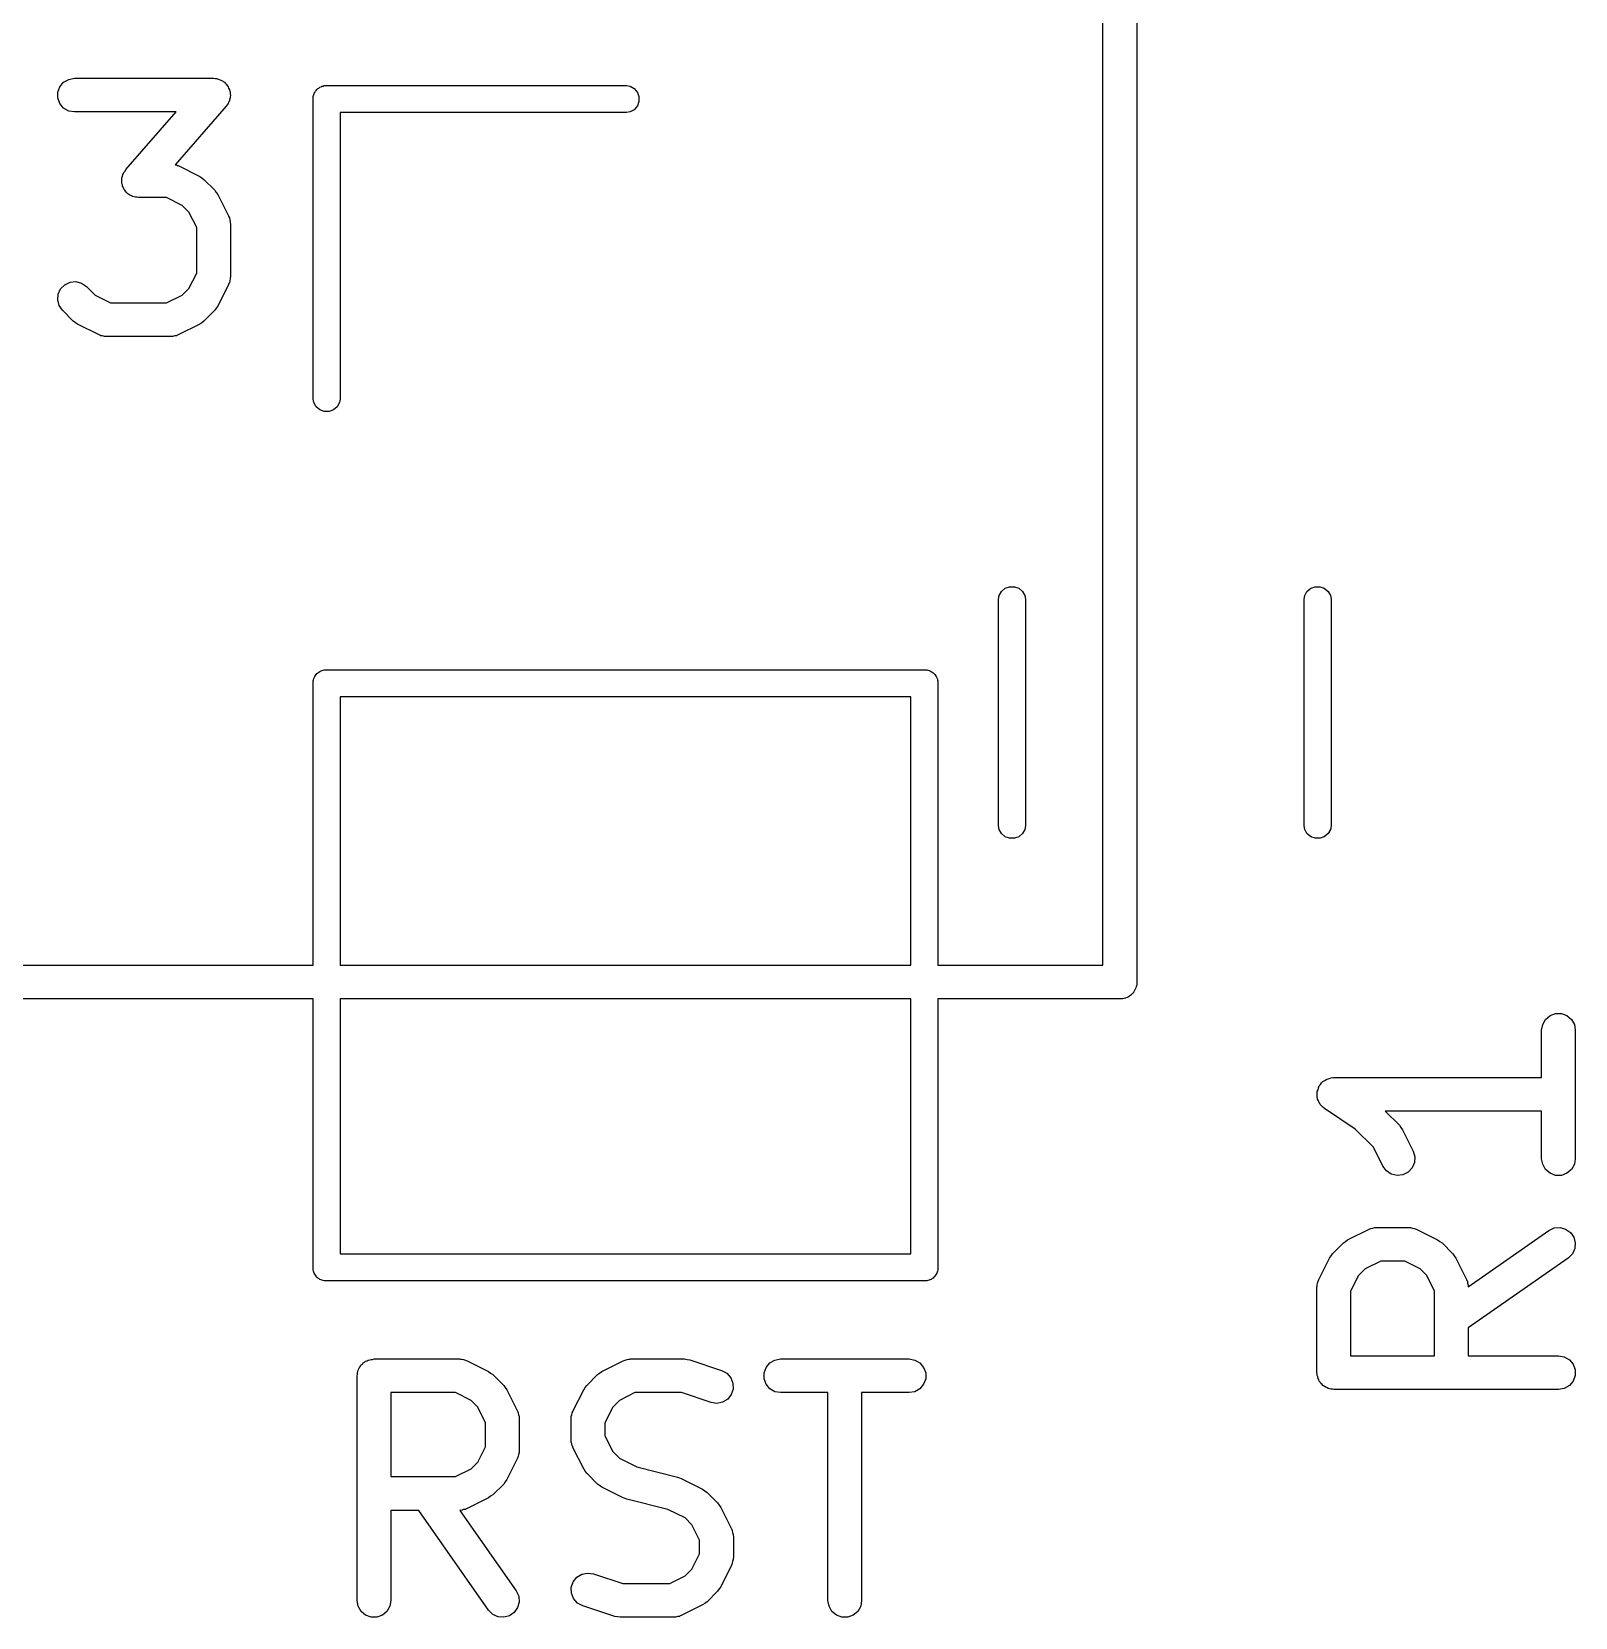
# Model space of a CAD drawing. Extents: x 98.6 to 159.3, y -134.1 to -91.
# Drawn here: x 106.26 to 113.13, y -122.03 to -114.97 of the extents above; entities that cross this region are included whole.
import ezdxf

# ---------------------------------------------------------------- set-up
doc = ezdxf.new("R2010")
doc.units = 0
doc.header["$MEASUREMENT"] = 0
doc.layers.add('BLACK', color=7, linetype='CONTINUOUS')

msp = doc.modelspace()

# ---------------------------------------------------------------- linework, layer by layer
at = {"layer": 'BLACK', "linetype": 'CONTINUOUS'}
for p, q in [((111.175, -107.793), (111.175, -119.207)), ((111.025, -119.125), (111.025, -107.875)), ((106.374, -115.239), (106.383, -115.215)), ((106.374, -115.265), (106.374, -115.239)), ((106.383, -115.215), (106.399, -115.195)), ((106.399, -115.195), (106.422, -115.182)), ((106.422, -115.182), (106.448, -115.177)), ((106.448, -115.177), (107.067, -115.177)), ((107.067, -115.177), (107.074, -115.179)), ((107.074, -115.179), (107.081, -115.179)), ((107.081, -115.179), (107.087, -115.181)), ((107.087, -115.181), (107.092, -115.182)), ((107.092, -115.182), (107.099, -115.186)), ((107.099, -115.186), (107.106, -115.188)), ((107.106, -115.188), (107.11, -115.192)), ((107.11, -115.192), (107.115, -115.195)), ((107.115, -115.195), (107.12, -115.201)), ((107.12, -115.201), (107.125, -115.205)), ((107.125, -115.205), (107.128, -115.21)), ((107.128, -115.21), (107.132, -115.215)), ((107.132, -115.215), (107.134, -115.222)), ((107.134, -115.222), (107.138, -115.228)), ((107.138, -115.228), (107.139, -115.234)), ((107.139, -115.234), (107.141, -115.239)), ((107.141, -115.239), (107.141, -115.247)), ((107.515, -115.245), (107.517, -115.24)), ((107.517, -115.24), (107.521, -115.235)), ((107.521, -115.235), (107.523, -115.231)), ((107.523, -115.231), (107.527, -115.227)), ((107.527, -115.227), (107.531, -115.223)), ((107.531, -115.223), (107.535, -115.221)), ((107.535, -115.221), (107.54, -115.217)), ((107.54, -115.217), (107.545, -115.215)), ((107.545, -115.215), (107.549, -115.213)), ((107.549, -115.213), (107.554, -115.212)), ((107.554, -115.212), (107.559, -115.21)), ((107.559, -115.21), (107.565, -115.21)), ((107.565, -115.21), (107.565, -115.21)), ((107.565, -115.21), (108.905, -115.21)), ((108.905, -115.21), (108.921, -115.213)), ((108.921, -115.213), (108.939, -115.223)), ((108.939, -115.223), (108.953, -115.24)), ((108.953, -115.24), (108.96, -115.259)), ((106.383, -115.29), (106.374, -115.265)), ((106.399, -115.31), (106.383, -115.29)), ((106.422, -115.323), (106.399, -115.31)), ((107.123, -115.302), (106.896, -115.562)), ((107.127, -115.295), (107.123, -115.302)), ((107.132, -115.29), (107.127, -115.295)), ((107.134, -115.284), (107.132, -115.29)), ((107.137, -115.279), (107.134, -115.284)), ((107.138, -115.272), (107.137, -115.279)), ((107.141, -115.265), (107.138, -115.272)), ((107.141, -115.247), (107.142, -115.254)), ((107.142, -115.254), (107.141, -115.26)), ((107.141, -115.26), (107.141, -115.265)), ((107.51, -115.259), (107.512, -115.254)), ((107.51, -115.265), (107.51, -115.259)), ((107.51, -116.605), (107.51, -115.265)), ((107.512, -115.254), (107.513, -115.249)), ((107.513, -115.249), (107.515, -115.245)), ((108.953, -115.3), (108.939, -115.317)), ((108.96, -115.281), (108.953, -115.3)), ((108.96, -115.259), (108.96, -115.281)), ((106.448, -115.327), (106.422, -115.323)), ((106.901, -115.327), (106.448, -115.327)), ((106.677, -115.584), (106.901, -115.327)), ((108.905, -115.33), (107.63, -115.33)), ((107.63, -115.33), (107.63, -116.605)), ((108.921, -115.327), (108.905, -115.33)), ((108.939, -115.317), (108.921, -115.327)), ((106.668, -115.596), (106.673, -115.59)), ((106.673, -115.59), (106.677, -115.584)), ((106.896, -115.562), (106.902, -115.563)), ((106.902, -115.563), (106.906, -115.565)), ((106.906, -115.565), (106.91, -115.566)), ((106.91, -115.566), (107.005, -115.614)), ((106.658, -115.632), (106.659, -115.626)), ((106.659, -115.639), (106.658, -115.632)), ((106.659, -115.62), (106.662, -115.613)), ((106.659, -115.626), (106.659, -115.62)), ((106.659, -115.646), (106.659, -115.639)), ((106.661, -115.652), (106.659, -115.646)), ((106.662, -115.658), (106.661, -115.652)), ((106.662, -115.613), (106.663, -115.606)), ((106.666, -115.664), (106.662, -115.658)), ((106.663, -115.606), (106.666, -115.601)), ((106.666, -115.601), (106.668, -115.596)), ((107.005, -115.614), (107.015, -115.621)), ((107.015, -115.621), (107.024, -115.628)), ((107.024, -115.628), (107.072, -115.676)), ((106.668, -115.671), (106.666, -115.664)), ((106.672, -115.675), (106.668, -115.671)), ((106.675, -115.68), (106.672, -115.675)), ((106.68, -115.685), (106.675, -115.68)), ((106.685, -115.691), (106.68, -115.685)), ((106.69, -115.694), (106.685, -115.691)), ((106.694, -115.697), (106.69, -115.694)), ((106.701, -115.7), (106.694, -115.697)), ((106.708, -115.704), (106.701, -115.7)), ((106.713, -115.705), (106.708, -115.704)), ((106.719, -115.707), (106.713, -115.705)), ((106.726, -115.707), (106.719, -115.707)), ((106.733, -115.708), (106.726, -115.707)), ((106.858, -115.708), (106.733, -115.708)), ((106.927, -115.743), (106.858, -115.708)), ((107.072, -115.676), (107.079, -115.685)), ((107.079, -115.685), (107.086, -115.695)), ((107.086, -115.695), (107.134, -115.79)), ((106.957, -115.773), (106.927, -115.743)), ((106.992, -115.842), (106.957, -115.773)), ((107.134, -115.79), (107.135, -115.794)), ((107.135, -115.794), (107.137, -115.798)), ((107.137, -115.798), (107.139, -115.807)), ((106.992, -116.044), (106.992, -115.842)), ((107.139, -115.807), (107.141, -115.815)), ((107.141, -115.815), (107.141, -115.82)), ((107.141, -115.82), (107.142, -115.824)), ((107.142, -115.824), (107.142, -116.062)), ((106.405, -116.096), (106.428, -116.085)), ((106.428, -116.085), (106.454, -116.082)), ((106.454, -116.082), (106.479, -116.089)), ((106.957, -116.113), (106.992, -116.044)), ((107.139, -116.079), (107.137, -116.088)), ((107.141, -116.07), (107.139, -116.079)), ((107.142, -116.062), (107.141, -116.066)), ((107.141, -116.066), (107.141, -116.07)), ((106.373, -116.164), (106.375, -116.138)), ((106.375, -116.138), (106.386, -116.114)), ((106.386, -116.114), (106.405, -116.096)), ((106.479, -116.089), (106.501, -116.104)), ((106.501, -116.104), (106.54, -116.143)), ((106.54, -116.143), (106.608, -116.177)), ((106.858, -116.177), (106.927, -116.143)), ((106.927, -116.143), (106.957, -116.113)), ((107.134, -116.095), (107.086, -116.191)), ((107.135, -116.091), (107.134, -116.095)), ((107.137, -116.088), (107.135, -116.091)), ((106.38, -116.189), (106.373, -116.164)), ((106.395, -116.21), (106.38, -116.189)), ((106.442, -116.258), (106.395, -116.21)), ((106.608, -116.177), (106.858, -116.177)), ((107.072, -116.21), (107.024, -116.258)), ((107.079, -116.2), (107.072, -116.21)), ((107.086, -116.191), (107.079, -116.2)), ((106.452, -116.265), (106.442, -116.258)), ((106.462, -116.272), (106.452, -116.265)), ((106.557, -116.319), (106.462, -116.272)), ((107.005, -116.272), (106.91, -116.319)), ((107.015, -116.265), (107.005, -116.272)), ((107.024, -116.258), (107.015, -116.265)), ((106.561, -116.321), (106.557, -116.319)), ((106.565, -116.323), (106.561, -116.321)), ((106.573, -116.324), (106.565, -116.323)), ((106.582, -116.327), (106.573, -116.324)), ((106.586, -116.327), (106.582, -116.327)), ((106.59, -116.327), (106.586, -116.327)), ((106.876, -116.327), (106.59, -116.327)), ((106.88, -116.327), (106.876, -116.327)), ((106.885, -116.327), (106.88, -116.327)), ((106.893, -116.324), (106.885, -116.327)), ((106.902, -116.323), (106.893, -116.324)), ((106.906, -116.321), (106.902, -116.323)), ((106.91, -116.319), (106.906, -116.321)), ((107.513, -116.621), (107.51, -116.605)), ((107.523, -116.639), (107.513, -116.621)), ((107.54, -116.653), (107.523, -116.639)), ((107.617, -116.639), (107.6, -116.653)), ((107.627, -116.621), (107.617, -116.639)), ((107.63, -116.605), (107.627, -116.621)), ((107.559, -116.66), (107.54, -116.653)), ((107.581, -116.66), (107.559, -116.66)), ((107.6, -116.653), (107.581, -116.66)), ((110.56, -117.495), (110.563, -117.479)), ((110.56, -118.505), (110.56, -117.495)), ((110.563, -117.479), (110.573, -117.461)), ((110.573, -117.461), (110.59, -117.447)), ((110.59, -117.447), (110.609, -117.44)), ((110.609, -117.44), (110.631, -117.44)), ((110.631, -117.44), (110.65, -117.447)), ((110.65, -117.447), (110.667, -117.461)), ((110.667, -117.461), (110.677, -117.479)), ((110.677, -117.479), (110.68, -117.495)), ((110.68, -117.495), (110.68, -118.505)), ((111.92, -117.495), (111.923, -117.479)), ((111.92, -118.505), (111.92, -117.495)), ((111.923, -117.479), (111.933, -117.461)), ((111.933, -117.461), (111.95, -117.447)), ((111.95, -117.447), (111.969, -117.44)), ((111.969, -117.44), (111.991, -117.44)), ((111.991, -117.44), (112.01, -117.447)), ((112.01, -117.447), (112.027, -117.461)), ((112.027, -117.461), (112.037, -117.479)), ((112.037, -117.479), (112.04, -117.495)), ((112.04, -117.495), (112.04, -118.505)), ((107.512, -117.854), (107.513, -117.849)), ((107.513, -117.849), (107.515, -117.845)), ((107.515, -117.845), (107.517, -117.84)), ((107.517, -117.84), (107.521, -117.835)), ((107.521, -117.835), (107.523, -117.831)), ((107.523, -117.831), (107.527, -117.827)), ((107.527, -117.827), (107.531, -117.823)), ((107.531, -117.823), (107.535, -117.821)), ((107.535, -117.821), (107.54, -117.817)), ((107.54, -117.817), (107.545, -117.815)), ((107.545, -117.815), (107.549, -117.813)), ((107.549, -117.813), (107.554, -117.812)), ((107.554, -117.812), (107.559, -117.81)), ((107.559, -117.81), (107.565, -117.81)), ((107.565, -117.81), (107.565, -117.81)), ((107.565, -117.81), (110.235, -117.81)), ((110.235, -117.81), (110.235, -117.81)), ((110.235, -117.81), (110.241, -117.81)), ((110.241, -117.81), (110.246, -117.812)), ((110.246, -117.812), (110.251, -117.813)), ((110.251, -117.813), (110.255, -117.815)), ((110.255, -117.815), (110.26, -117.817)), ((110.26, -117.817), (110.265, -117.821)), ((110.265, -117.821), (110.269, -117.823)), ((110.269, -117.823), (110.273, -117.827)), ((110.273, -117.827), (110.277, -117.831)), ((110.277, -117.831), (110.279, -117.835)), ((110.279, -117.835), (110.283, -117.84)), ((110.283, -117.84), (110.285, -117.845)), ((110.285, -117.845), (110.287, -117.849)), ((110.287, -117.849), (110.288, -117.854)), ((107.51, -117.859), (107.512, -117.854)), ((107.51, -117.865), (107.51, -117.859)), ((107.51, -119.125), (107.51, -117.865)), ((107.51, -117.865), (107.51, -117.865)), ((110.288, -117.854), (110.29, -117.859)), ((110.29, -117.859), (110.29, -117.865)), ((110.29, -117.865), (110.29, -117.865)), ((110.29, -117.865), (110.29, -119.125)), ((107.63, -117.93), (107.63, -119.125)), ((110.17, -117.93), (107.63, -117.93)), ((110.17, -119.125), (110.17, -117.93)), ((110.563, -118.521), (110.56, -118.505)), ((110.573, -118.539), (110.563, -118.521)), ((110.59, -118.553), (110.573, -118.539)), ((110.609, -118.56), (110.59, -118.553)), ((110.65, -118.553), (110.631, -118.56)), ((110.667, -118.539), (110.65, -118.553)), ((110.677, -118.521), (110.667, -118.539)), ((110.68, -118.505), (110.677, -118.521)), ((111.923, -118.521), (111.92, -118.505)), ((111.933, -118.539), (111.923, -118.521)), ((111.95, -118.553), (111.933, -118.539)), ((111.969, -118.56), (111.95, -118.553)), ((112.01, -118.553), (111.991, -118.56)), ((112.027, -118.539), (112.01, -118.553)), ((112.037, -118.521), (112.027, -118.539)), ((112.04, -118.505), (112.037, -118.521)), ((110.631, -118.56), (110.609, -118.56)), ((111.991, -118.56), (111.969, -118.56)), ((101.99, -119.125), (107.51, -119.125)), ((107.63, -119.125), (110.17, -119.125)), ((110.29, -119.125), (111.025, -119.125)), ((111.143, -119.262), (111.138, -119.266)), ((111.149, -119.258), (111.143, -119.262)), ((111.153, -119.253), (111.149, -119.258)), ((111.158, -119.249), (111.153, -119.253)), ((111.162, -119.243), (111.158, -119.249)), ((111.166, -119.238), (111.162, -119.243)), ((111.168, -119.232), (111.166, -119.238)), ((111.172, -119.226), (111.168, -119.232)), ((111.173, -119.219), (111.172, -119.226)), ((111.175, -119.213), (111.173, -119.219)), ((111.175, -119.207), (111.175, -119.207)), ((111.175, -119.207), (111.175, -119.213)), ((107.51, -119.275), (101.99, -119.275)), ((107.51, -120.481), (107.51, -119.275)), ((107.63, -119.275), (107.63, -120.41)), ((110.17, -119.275), (107.63, -119.275)), ((110.17, -120.41), (110.17, -119.275)), ((111.107, -119.275), (110.29, -119.275)), ((110.29, -119.275), (110.29, -120.475)), ((111.113, -119.275), (111.107, -119.275)), ((111.107, -119.275), (111.107, -119.275)), ((111.119, -119.273), (111.113, -119.275)), ((111.126, -119.272), (111.119, -119.273)), ((111.132, -119.268), (111.126, -119.272)), ((111.138, -119.266), (111.132, -119.268)), ((112.977, -119.414), (112.982, -119.389)), ((112.982, -119.389), (112.995, -119.366)), ((112.995, -119.366), (113.015, -119.349)), ((113.015, -119.349), (113.039, -119.34)), ((113.039, -119.34), (113.065, -119.34)), ((113.065, -119.34), (113.09, -119.349)), ((113.09, -119.349), (113.11, -119.366)), ((113.11, -119.366), (113.123, -119.389)), ((113.123, -119.389), (113.127, -119.414)), ((112.977, -119.625), (112.977, -119.414)), ((113.127, -119.414), (113.127, -119.986)), ((111.979, -119.687), (111.982, -119.679)), ((111.982, -119.679), (111.984, -119.67)), ((111.984, -119.67), (111.986, -119.666)), ((111.986, -119.666), (111.987, -119.662)), ((111.987, -119.662), (111.993, -119.656)), ((111.993, -119.656), (111.998, -119.648)), ((111.998, -119.648), (112.001, -119.646)), ((112.001, -119.646), (112.004, -119.643)), ((112.004, -119.643), (112.012, -119.638)), ((112.012, -119.638), (112.019, -119.633)), ((112.019, -119.633), (112.023, -119.632)), ((112.023, -119.632), (112.027, -119.63)), ((112.027, -119.63), (112.036, -119.628)), ((112.036, -119.628), (112.044, -119.625)), ((112.044, -119.625), (112.048, -119.626)), ((112.048, -119.626), (112.052, -119.625)), ((112.052, -119.625), (112.977, -119.625)), ((111.978, -119.695), (111.979, -119.691)), ((111.979, -119.704), (111.978, -119.695)), ((111.979, -119.691), (111.979, -119.687)), ((111.979, -119.713), (111.979, -119.704)), ((111.98, -119.717), (111.979, -119.713)), ((111.98, -119.721), (111.98, -119.717)), ((111.984, -119.729), (111.98, -119.721)), ((111.987, -119.737), (111.984, -119.729)), ((111.99, -119.741), (111.987, -119.737)), ((111.992, -119.744), (111.99, -119.741)), ((111.998, -119.751), (111.992, -119.744)), ((112.004, -119.757), (111.998, -119.751)), ((112.008, -119.76), (112.004, -119.757)), ((112.011, -119.762), (112.008, -119.76)), ((112.147, -119.854), (112.011, -119.762)), ((112.977, -119.775), (112.281, -119.775)), ((112.281, -119.775), (112.344, -119.837)), ((112.977, -119.986), (112.977, -119.775)), ((112.229, -119.935), (112.147, -119.854)), ((112.344, -119.837), (112.35, -119.847)), ((112.35, -119.847), (112.358, -119.857)), ((112.358, -119.857), (112.405, -119.952)), ((112.271, -120.019), (112.229, -119.935)), ((112.405, -119.952), (112.413, -119.977)), ((112.287, -120.04), (112.271, -120.019)), ((112.401, -120.027), (112.383, -120.046)), ((112.411, -120.003), (112.401, -120.027)), ((112.413, -119.977), (112.411, -120.003)), ((112.982, -120.011), (112.977, -119.986)), ((112.995, -120.034), (112.982, -120.011)), ((113.015, -120.051), (112.995, -120.034)), ((113.11, -120.034), (113.09, -120.051)), ((113.123, -120.011), (113.11, -120.034)), ((113.127, -119.986), (113.123, -120.011)), ((112.308, -120.055), (112.287, -120.04)), ((112.334, -120.061), (112.308, -120.055)), ((112.359, -120.058), (112.334, -120.061)), ((112.383, -120.046), (112.359, -120.058)), ((113.039, -120.06), (113.015, -120.051)), ((113.065, -120.06), (113.039, -120.06)), ((113.09, -120.051), (113.065, -120.06)), ((112.114, -120.347), (112.209, -120.3)), ((112.209, -120.3), (112.213, -120.298)), ((112.213, -120.298), (112.217, -120.296)), ((112.217, -120.296), (112.226, -120.295)), ((112.226, -120.295), (112.234, -120.292)), ((112.234, -120.292), (112.239, -120.292)), ((112.239, -120.292), (112.243, -120.292)), ((112.243, -120.292), (112.386, -120.292)), ((112.386, -120.292), (112.39, -120.292)), ((112.39, -120.292), (112.394, -120.292)), ((112.394, -120.292), (112.403, -120.295)), ((112.403, -120.295), (112.411, -120.296)), ((112.411, -120.296), (112.415, -120.298)), ((112.415, -120.298), (112.419, -120.3)), ((112.419, -120.3), (112.514, -120.347)), ((112.651, -120.556), (113.009, -120.305)), ((113.009, -120.305), (113.033, -120.294)), ((113.033, -120.294), (113.059, -120.292)), ((113.059, -120.292), (113.084, -120.299)), ((113.084, -120.299), (113.105, -120.314)), ((113.105, -120.314), (113.12, -120.335)), ((112.047, -120.409), (112.095, -120.361)), ((112.095, -120.361), (112.104, -120.354)), ((112.104, -120.354), (112.114, -120.347)), ((112.514, -120.347), (112.524, -120.354)), ((112.524, -120.354), (112.534, -120.361)), ((112.534, -120.361), (112.582, -120.409)), ((113.125, -120.386), (113.114, -120.41)), ((113.12, -120.335), (113.127, -120.36)), ((113.127, -120.36), (113.125, -120.386)), ((107.63, -120.41), (110.17, -120.41)), ((111.985, -120.524), (112.033, -120.428)), ((112.033, -120.428), (112.04, -120.419)), ((112.04, -120.419), (112.047, -120.409)), ((112.261, -120.442), (112.192, -120.476)), ((112.368, -120.442), (112.261, -120.442)), ((112.437, -120.476), (112.368, -120.442)), ((112.582, -120.409), (112.588, -120.419)), ((112.588, -120.419), (112.596, -120.428)), ((112.596, -120.428), (112.643, -120.524)), ((113.095, -120.428), (112.651, -120.739)), ((113.114, -120.41), (113.095, -120.428)), ((107.512, -120.486), (107.51, -120.481)), ((107.513, -120.491), (107.512, -120.486)), ((107.515, -120.495), (107.513, -120.491)), ((107.517, -120.5), (107.515, -120.495)), ((107.521, -120.505), (107.517, -120.5)), ((107.523, -120.509), (107.521, -120.505)), ((107.527, -120.513), (107.523, -120.509)), ((107.531, -120.517), (107.527, -120.513)), ((107.535, -120.519), (107.531, -120.517)), ((107.54, -120.523), (107.535, -120.519)), ((107.545, -120.525), (107.54, -120.523)), ((107.549, -120.527), (107.545, -120.525)), ((107.554, -120.528), (107.549, -120.527)), ((107.559, -120.53), (107.554, -120.528)), ((107.565, -120.53), (107.559, -120.53)), ((110.235, -120.53), (107.565, -120.53)), ((107.565, -120.53), (107.565, -120.53)), ((110.241, -120.53), (110.235, -120.53)), ((110.235, -120.53), (110.235, -120.53)), ((110.246, -120.528), (110.241, -120.53)), ((110.251, -120.527), (110.246, -120.528)), ((110.255, -120.525), (110.251, -120.527)), ((110.26, -120.523), (110.255, -120.525)), ((110.265, -120.519), (110.26, -120.523)), ((110.269, -120.517), (110.265, -120.519)), ((110.273, -120.513), (110.269, -120.517)), ((110.277, -120.509), (110.273, -120.513)), ((110.279, -120.505), (110.277, -120.509)), ((110.283, -120.5), (110.279, -120.505)), ((110.285, -120.495), (110.283, -120.5)), ((110.287, -120.491), (110.285, -120.495)), ((110.288, -120.486), (110.287, -120.491)), ((110.29, -120.481), (110.288, -120.486)), ((110.29, -120.475), (110.29, -120.475)), ((110.29, -120.475), (110.29, -120.481)), ((111.98, -120.54), (111.982, -120.531)), ((111.982, -120.531), (111.984, -120.528)), ((111.984, -120.528), (111.985, -120.524)), ((112.162, -120.506), (112.127, -120.575)), ((112.192, -120.476), (112.162, -120.506)), ((112.467, -120.506), (112.437, -120.476)), ((112.501, -120.575), (112.467, -120.506)), ((112.643, -120.524), (112.645, -120.528)), ((112.645, -120.528), (112.647, -120.531)), ((112.647, -120.531), (112.648, -120.54)), ((111.977, -120.557), (111.978, -120.553)), ((111.977, -120.938), (111.977, -120.557)), ((111.978, -120.549), (111.98, -120.54)), ((111.978, -120.553), (111.978, -120.549)), ((112.127, -120.575), (112.127, -120.863)), ((112.501, -120.863), (112.501, -120.575)), ((112.648, -120.54), (112.651, -120.549)), ((112.651, -120.549), (112.65, -120.553)), ((112.65, -120.553), (112.651, -120.556)), ((112.651, -120.739), (112.651, -120.863)), ((107.743, -120.887), (107.75, -120.885)), ((107.75, -120.885), (107.755, -120.882)), ((107.755, -120.882), (107.762, -120.881)), ((107.762, -120.881), (107.768, -120.879)), ((107.768, -120.879), (107.774, -120.879)), ((107.774, -120.879), (107.781, -120.877)), ((107.781, -120.877), (108.162, -120.877)), ((108.162, -120.877), (108.166, -120.878)), ((108.166, -120.878), (108.17, -120.878)), ((108.17, -120.878), (108.179, -120.88)), ((108.179, -120.88), (108.188, -120.882)), ((108.188, -120.882), (108.191, -120.884)), ((108.191, -120.884), (108.195, -120.885)), ((108.195, -120.885), (108.291, -120.933)), ((108.795, -120.933), (108.89, -120.885)), ((108.89, -120.885), (108.894, -120.884)), ((108.894, -120.884), (108.898, -120.882)), ((108.898, -120.882), (108.907, -120.88)), ((108.907, -120.88), (108.915, -120.878)), ((108.915, -120.878), (108.92, -120.878)), ((108.92, -120.878), (108.924, -120.877)), ((108.924, -120.877), (109.162, -120.877)), ((109.162, -120.877), (109.174, -120.879)), ((109.174, -120.879), (109.186, -120.881)), ((109.186, -120.881), (109.328, -120.929)), ((109.542, -120.895), (109.565, -120.882)), ((109.565, -120.882), (109.59, -120.877)), ((109.59, -120.877), (110.162, -120.877)), ((110.162, -120.877), (110.188, -120.882)), ((110.188, -120.882), (110.21, -120.895)), ((112.127, -120.863), (112.501, -120.863)), ((112.651, -120.863), (113.052, -120.863)), ((113.052, -120.863), (113.078, -120.868)), ((113.078, -120.868), (113.101, -120.881)), ((113.101, -120.881), (113.117, -120.901)), ((107.706, -120.952), (107.707, -120.946)), ((107.706, -121.952), (107.706, -120.952)), ((107.707, -120.939), (107.709, -120.933)), ((107.707, -120.946), (107.707, -120.939)), ((107.709, -120.933), (107.71, -120.927)), ((107.71, -120.927), (107.714, -120.921)), ((107.714, -120.921), (107.716, -120.915)), ((107.716, -120.915), (107.72, -120.91)), ((107.72, -120.91), (107.723, -120.904)), ((107.723, -120.904), (107.729, -120.9)), ((107.729, -120.9), (107.733, -120.895)), ((107.733, -120.895), (107.738, -120.892)), ((107.738, -120.892), (107.743, -120.887)), ((108.291, -120.933), (108.3, -120.94)), ((108.3, -120.94), (108.31, -120.947)), ((108.31, -120.947), (108.358, -120.995)), ((108.728, -120.995), (108.776, -120.947)), ((108.776, -120.947), (108.785, -120.94)), ((108.785, -120.94), (108.795, -120.933)), ((109.328, -120.929), (109.351, -120.941)), ((109.351, -120.941), (109.369, -120.961)), ((109.517, -120.939), (109.526, -120.915)), ((109.517, -120.965), (109.517, -120.939)), ((109.526, -120.915), (109.542, -120.895)), ((110.21, -120.895), (110.227, -120.915)), ((110.227, -120.915), (110.236, -120.939)), ((110.236, -120.939), (110.236, -120.965)), ((111.979, -120.945), (111.977, -120.938)), ((111.979, -120.951), (111.979, -120.945)), ((111.981, -120.957), (111.979, -120.951)), ((113.117, -120.901), (113.126, -120.925)), ((113.126, -120.951), (113.117, -120.976)), ((113.126, -120.925), (113.126, -120.951)), ((107.856, -121.027), (107.856, -121.401)), ((108.144, -121.027), (107.856, -121.027)), ((108.213, -121.062), (108.144, -121.027)), ((108.358, -120.995), (108.365, -121.004)), ((108.365, -121.004), (108.372, -121.014)), ((108.372, -121.014), (108.419, -121.109)), ((108.666, -121.109), (108.714, -121.014)), ((108.714, -121.014), (108.721, -121.004)), ((108.721, -121.004), (108.728, -120.995)), ((108.942, -121.027), (108.873, -121.062)), ((109.15, -121.027), (108.942, -121.027)), ((109.281, -121.071), (109.15, -121.027)), ((109.369, -120.961), (109.378, -120.985)), ((109.379, -121.011), (109.371, -121.036)), ((109.378, -120.985), (109.379, -121.011)), ((109.526, -120.99), (109.517, -120.965)), ((109.542, -121.01), (109.526, -120.99)), ((109.565, -121.023), (109.542, -121.01)), ((109.59, -121.027), (109.565, -121.023)), ((109.801, -121.027), (109.59, -121.027)), ((109.801, -121.952), (109.801, -121.027)), ((110.162, -121.027), (109.951, -121.027)), ((109.951, -121.027), (109.951, -121.952)), ((110.188, -121.023), (110.162, -121.027)), ((110.21, -121.01), (110.188, -121.023)), ((110.227, -120.99), (110.21, -121.01)), ((110.236, -120.965), (110.227, -120.99)), ((111.982, -120.964), (111.981, -120.957)), ((111.985, -120.969), (111.982, -120.964)), ((111.987, -120.976), (111.985, -120.969)), ((111.992, -120.981), (111.987, -120.976)), ((111.995, -120.986), (111.992, -120.981)), ((112, -120.991), (111.995, -120.986)), ((112.004, -120.996), (112, -120.991)), ((112.01, -120.999), (112.004, -120.996)), ((112.015, -121.003), (112.01, -120.999)), ((112.021, -121.005), (112.015, -121.003)), ((112.027, -121.009), (112.021, -121.005)), ((112.033, -121.01), (112.027, -121.009)), ((112.039, -121.012), (112.033, -121.01)), ((112.046, -121.012), (112.039, -121.012)), ((112.052, -121.013), (112.046, -121.012)), ((113.052, -121.013), (112.052, -121.013)), ((113.078, -121.009), (113.052, -121.013)), ((113.101, -120.996), (113.078, -121.009)), ((113.117, -120.976), (113.101, -120.996)), ((108.243, -121.092), (108.213, -121.062)), ((108.277, -121.161), (108.243, -121.092)), ((108.843, -121.092), (108.808, -121.161)), ((108.873, -121.062), (108.843, -121.092)), ((109.307, -121.075), (109.281, -121.071)), ((109.332, -121.07), (109.307, -121.075)), ((109.355, -121.056), (109.332, -121.07)), ((109.371, -121.036), (109.355, -121.056)), ((108.277, -121.268), (108.277, -121.161)), ((108.419, -121.109), (108.421, -121.113)), ((108.421, -121.113), (108.423, -121.117)), ((108.423, -121.117), (108.424, -121.126)), ((108.424, -121.126), (108.427, -121.134)), ((108.427, -121.134), (108.427, -121.139)), ((108.427, -121.139), (108.427, -121.143)), ((108.427, -121.143), (108.427, -121.286)), ((108.658, -121.143), (108.659, -121.139)), ((108.658, -121.238), (108.658, -121.143)), ((108.659, -121.134), (108.661, -121.126)), ((108.659, -121.139), (108.659, -121.134)), ((108.661, -121.126), (108.663, -121.117)), ((108.663, -121.117), (108.665, -121.113)), ((108.665, -121.113), (108.666, -121.109)), ((108.808, -121.161), (108.808, -121.22)), ((108.659, -121.242), (108.658, -121.238)), ((108.808, -121.22), (108.843, -121.289)), ((108.243, -121.337), (108.277, -121.268)), ((108.424, -121.303), (108.423, -121.311)), ((108.427, -121.294), (108.424, -121.303)), ((108.427, -121.286), (108.427, -121.29)), ((108.427, -121.29), (108.427, -121.294)), ((108.659, -121.247), (108.659, -121.242)), ((108.661, -121.255), (108.659, -121.247)), ((108.663, -121.264), (108.661, -121.255)), ((108.665, -121.267), (108.663, -121.264)), ((108.666, -121.272), (108.665, -121.267)), ((108.714, -121.367), (108.666, -121.272)), ((108.843, -121.289), (108.873, -121.319)), ((108.144, -121.401), (108.213, -121.367)), ((108.213, -121.367), (108.243, -121.337)), ((108.419, -121.319), (108.372, -121.414)), ((108.421, -121.315), (108.419, -121.319)), ((108.423, -121.311), (108.421, -121.315)), ((108.721, -121.377), (108.714, -121.367)), ((108.728, -121.386), (108.721, -121.377)), ((108.873, -121.319), (108.95, -121.358)), ((108.95, -121.358), (109.132, -121.403)), ((107.856, -121.401), (108.144, -121.401)), ((108.358, -121.434), (108.31, -121.482)), ((108.365, -121.424), (108.358, -121.434)), ((108.372, -121.414), (108.365, -121.424)), ((108.776, -121.434), (108.728, -121.386)), ((108.785, -121.441), (108.776, -121.434)), ((108.795, -121.448), (108.785, -121.441)), ((108.89, -121.496), (108.795, -121.448)), ((109.132, -121.403), (109.14, -121.407)), ((109.14, -121.407), (109.148, -121.409)), ((109.148, -121.409), (109.243, -121.457)), ((108.291, -121.496), (108.195, -121.543)), ((108.3, -121.488), (108.291, -121.496)), ((108.31, -121.482), (108.3, -121.488)), ((108.898, -121.498), (108.89, -121.496)), ((108.906, -121.501), (108.898, -121.498)), ((109.088, -121.547), (108.906, -121.501)), ((109.243, -121.457), (109.253, -121.464)), ((109.253, -121.464), (109.263, -121.471)), ((109.263, -121.471), (109.31, -121.518)), ((109.31, -121.518), (109.317, -121.528)), ((107.98, -121.551), (107.856, -121.551)), ((107.856, -121.551), (107.856, -121.952)), ((108.291, -121.995), (107.98, -121.551)), ((108.166, -121.55), (108.163, -121.551)), ((108.163, -121.551), (108.414, -121.909)), ((108.17, -121.551), (108.166, -121.55)), ((108.179, -121.548), (108.17, -121.551)), ((108.188, -121.547), (108.179, -121.548)), ((108.191, -121.545), (108.188, -121.547)), ((108.195, -121.543), (108.191, -121.545)), ((109.165, -121.585), (109.088, -121.547)), ((109.196, -121.616), (109.165, -121.585)), ((109.317, -121.528), (109.324, -121.538)), ((109.324, -121.538), (109.372, -121.633)), ((109.23, -121.684), (109.196, -121.616)), ((109.372, -121.633), (109.373, -121.637)), ((109.373, -121.637), (109.375, -121.641)), ((109.375, -121.641), (109.377, -121.65)), ((109.377, -121.65), (109.379, -121.658)), ((109.379, -121.658), (109.379, -121.662)), ((109.379, -121.662), (109.38, -121.667)), ((109.23, -121.744), (109.23, -121.684)), ((109.38, -121.667), (109.38, -121.762)), ((109.196, -121.813), (109.23, -121.744)), ((109.372, -121.795), (109.324, -121.891)), ((109.373, -121.791), (109.372, -121.795)), ((109.375, -121.788), (109.373, -121.791)), ((109.377, -121.779), (109.375, -121.788)), ((109.379, -121.77), (109.377, -121.779)), ((109.38, -121.762), (109.379, -121.766)), ((109.379, -121.766), (109.379, -121.77)), ((108.659, -121.894), (108.667, -121.869)), ((108.667, -121.869), (108.684, -121.849)), ((108.684, -121.849), (108.706, -121.835)), ((108.706, -121.835), (108.731, -121.83)), ((108.731, -121.83), (108.757, -121.834)), ((108.757, -121.834), (108.888, -121.877)), ((109.097, -121.877), (109.165, -121.843)), ((109.165, -121.843), (109.196, -121.813)), ((108.414, -121.909), (108.425, -121.933)), ((108.425, -121.933), (108.427, -121.959)), ((108.66, -121.92), (108.659, -121.894)), ((108.669, -121.944), (108.66, -121.92)), ((108.687, -121.964), (108.669, -121.944)), ((108.888, -121.877), (109.097, -121.877)), ((109.31, -121.91), (109.263, -121.958)), ((109.317, -121.9), (109.31, -121.91)), ((109.324, -121.891), (109.317, -121.9)), ((107.71, -121.978), (107.706, -121.952)), ((107.723, -122.001), (107.71, -121.978)), ((107.743, -122.017), (107.723, -122.001)), ((107.838, -122.001), (107.818, -122.017)), ((107.851, -121.978), (107.838, -122.001)), ((107.856, -121.952), (107.851, -121.978)), ((108.309, -122.014), (108.291, -121.995)), ((108.333, -122.025), (108.309, -122.014)), ((108.405, -122.005), (108.384, -122.02)), ((108.42, -121.984), (108.405, -122.005)), ((108.427, -121.959), (108.42, -121.984)), ((108.71, -121.976), (108.687, -121.964)), ((108.852, -122.024), (108.71, -121.976)), ((109.243, -121.972), (109.148, -122.019)), ((109.253, -121.965), (109.243, -121.972)), ((109.263, -121.958), (109.253, -121.965)), ((109.806, -121.978), (109.801, -121.952)), ((109.819, -122.001), (109.806, -121.978)), ((109.839, -122.017), (109.819, -122.001)), ((109.934, -122.001), (109.914, -122.017)), ((109.947, -121.978), (109.934, -122.001)), ((109.951, -121.952), (109.947, -121.978)), ((107.768, -122.026), (107.743, -122.017)), ((107.794, -122.026), (107.768, -122.026)), ((107.818, -122.017), (107.794, -122.026)), ((108.359, -122.027), (108.333, -122.025)), ((108.384, -122.02), (108.359, -122.027)), ((108.864, -122.025), (108.852, -122.024)), ((108.876, -122.027), (108.864, -122.025)), ((109.114, -122.027), (108.876, -122.027)), ((109.119, -122.027), (109.114, -122.027)), ((109.123, -122.027), (109.119, -122.027)), ((109.131, -122.024), (109.123, -122.027)), ((109.14, -122.023), (109.131, -122.024)), ((109.144, -122.021), (109.14, -122.023)), ((109.148, -122.019), (109.144, -122.021)), ((109.863, -122.026), (109.839, -122.017)), ((109.889, -122.026), (109.863, -122.026)), ((109.914, -122.017), (109.889, -122.026))]:
    msp.add_line(p, q, dxfattribs=at)

doc.saveas('drawing.dxf')
